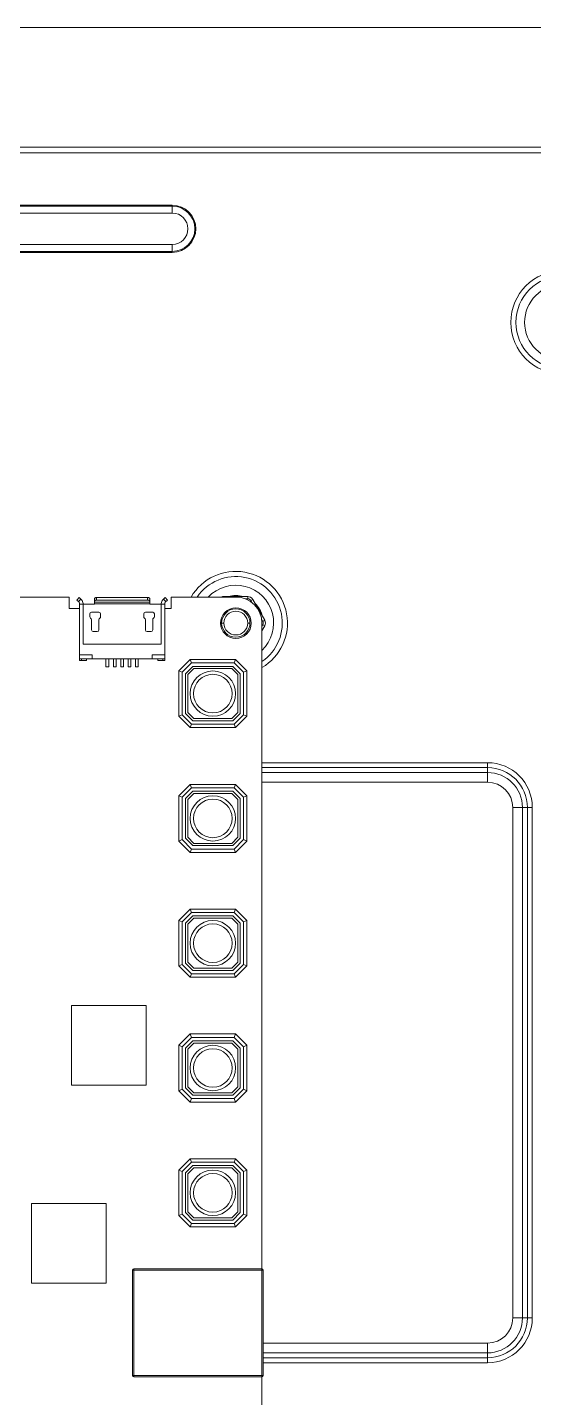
# Model space of a CAD drawing. Header units: millimetres. Extents: x 15833 to 16724, y 29277 to 29907.
# Drawn here: x 16531.2 to 16575.8, y 29615.7 to 29736.4 of the extents above; entities that cross this region are included whole.
import ezdxf

# ---------------------------------------------------------------- set-up
doc = ezdxf.new("R2010")
doc.units = ezdxf.units.MM
doc.layers.add('02___PRT_ALL_AXES', color=7, linetype='Continuous')

msp = doc.modelspace()

# ---------------------------------------------------------------- linework, layer by layer
at = {"linetype": 'Continuous', "lineweight": 0}
for p, q in [((16324.924, 29736.441), (16600.924, 29736.441)), ((16328.711, 29725.881), (16594.911, 29725.881)), ((16328.711, 29725.381), (16594.911, 29725.381)), ((16543.924, 29720.768), (16381.924, 29720.768)), ((16543.924, 29720.682), (16381.924, 29720.682)), ((16543.924, 29720.076), (16543.924, 29720.768)), ((16543.924, 29720.076), (16381.924, 29720.076)), ((16381.924, 29717.307), (16543.924, 29717.307)), ((16381.924, 29716.7), (16543.924, 29716.7)), ((16381.924, 29716.614), (16543.924, 29716.614)), ((16543.924, 29717.307), (16543.924, 29716.614)), ((16504.959, 29686.231), (16534.834, 29686.231)), ((16534.834, 29685.231), (16534.834, 29686.231)), ((16535.756, 29685.231), (16534.834, 29685.231)), ((16535.71, 29686.191), (16535.506, 29685.972)), ((16535.709, 29685.782), (16535.506, 29685.972)), ((16535.855, 29686.054), (16535.652, 29685.835)), ((16535.916, 29685.997), (16535.71, 29686.191)), ((16535.756, 29685.591), (16535.756, 29685.672)), ((16537.056, 29685.591), (16535.756, 29685.591)), ((16535.756, 29685.591), (16535.756, 29680.641)), ((16536.056, 29685.591), (16536.056, 29685.67)), ((16536.056, 29682.091), (16536.056, 29685.591)), ((16537.056, 29686.059), (16537.056, 29685.834)), ((16537.056, 29685.834), (16537.056, 29685.591)), ((16537.056, 29685.788), (16541.956, 29685.788)), ((16541.956, 29685.638), (16537.056, 29685.638)), ((16537.256, 29686.191), (16537.256, 29685.966)), ((16537.256, 29685.966), (16541.756, 29685.966)), ((16541.756, 29685.966), (16541.756, 29686.191)), ((16541.956, 29685.834), (16541.956, 29686.059)), ((16541.956, 29685.591), (16541.956, 29685.834)), ((16543.256, 29685.591), (16541.956, 29685.591)), ((16542.956, 29685.591), (16542.956, 29685.67)), ((16542.956, 29685.591), (16542.956, 29682.091)), ((16543.302, 29686.191), (16543.097, 29685.997)), ((16543.36, 29685.835), (16543.157, 29686.054)), ((16543.256, 29685.591), (16543.256, 29685.672)), ((16543.256, 29680.641), (16543.256, 29685.591)), ((16543.834, 29685.231), (16543.256, 29685.231)), ((16543.506, 29685.972), (16543.302, 29686.191)), ((16543.303, 29685.782), (16543.506, 29685.972)), ((16549.534, 29686.231), (16543.834, 29686.231)), ((16543.834, 29686.231), (16543.834, 29685.231)), ((16550.585, 29686.279), (16548.462, 29686.279)), ((16548.462, 29686.231), (16548.462, 29686.279)), ((16550.585, 29686.079), (16550.347, 29686.079)), ((16550.585, 29686.079), (16550.585, 29686.279)), ((16550.845, 29685.929), (16551.018, 29686.029)), ((16550.957, 29685.734), (16550.845, 29685.929)), ((16552.079, 29684.191), (16551.018, 29686.029)), ((16536.656, 29684.741), (16536.656, 29684.501)), ((16537.456, 29684.891), (16536.806, 29684.891)), ((16536.806, 29684.241), (16536.806, 29683.341)), ((16537.456, 29683.341), (16537.456, 29684.241)), ((16537.606, 29684.501), (16537.606, 29684.741)), ((16541.406, 29684.741), (16541.406, 29684.501)), ((16542.206, 29684.891), (16541.556, 29684.891)), ((16541.556, 29684.241), (16541.556, 29683.341)), ((16542.206, 29683.341), (16542.206, 29684.241)), ((16542.356, 29684.501), (16542.356, 29684.741)), ((16548.274, 29683.941), (16548.474, 29683.941)), ((16550.774, 29683.941), (16550.574, 29683.941)), ((16551.906, 29684.091), (16551.807, 29684.263)), ((16551.834, 29627.014), (16551.834, 29683.931)), ((16551.906, 29684.091), (16552.079, 29684.191)), ((16536.956, 29683.191), (16537.306, 29683.191)), ((16541.706, 29683.191), (16542.056, 29683.191)), ((16551.834, 29683.667), (16551.906, 29683.791)), ((16551.834, 29683.267), (16552.079, 29683.691)), ((16551.906, 29683.791), (16552.079, 29683.691)), ((16537.808, 29682.091), (16536.056, 29682.091)), ((16541.217, 29682.091), (16537.808, 29682.091)), ((16542.956, 29682.091), (16541.217, 29682.091)), ((16536.856, 29681.141), (16535.756, 29681.141)), ((16540.356, 29680.791), (16535.756, 29680.791)), ((16536.356, 29680.641), (16535.756, 29680.641)), ((16535.917, 29680.791), (16535.917, 29680.641)), ((16536.356, 29680.791), (16536.356, 29680.641)), ((16536.856, 29681.141), (16536.856, 29680.791)), ((16538.081, 29680.085), (16538.081, 29680.791)), ((16538.331, 29680.791), (16538.331, 29680.085)), ((16538.731, 29680.085), (16538.731, 29680.791)), ((16538.981, 29680.791), (16538.981, 29680.085)), ((16539.381, 29680.085), (16539.381, 29680.791)), ((16539.631, 29680.791), (16539.631, 29680.085)), ((16540.031, 29680.085), (16540.031, 29680.791)), ((16540.281, 29680.791), (16540.281, 29680.085)), ((16540.356, 29680.791), (16543.256, 29680.791)), ((16540.681, 29680.085), (16540.681, 29680.791)), ((16540.931, 29680.791), (16540.931, 29680.085)), ((16542.156, 29681.141), (16543.256, 29681.141)), ((16542.156, 29680.791), (16542.156, 29681.141)), ((16542.656, 29680.791), (16542.656, 29680.641)), ((16543.256, 29680.641), (16542.656, 29680.641)), ((16543.095, 29680.641), (16543.095, 29680.791)), ((16545.504, 29680.724), (16544.504, 29679.724)), ((16545.628, 29680.424), (16544.804, 29679.599)), ((16549.504, 29680.724), (16545.504, 29680.724)), ((16545.504, 29680.724), (16545.628, 29680.424)), ((16545.628, 29680.424), (16549.379, 29680.424)), ((16549.504, 29680.724), (16549.379, 29680.424)), ((16549.379, 29680.424), (16550.204, 29679.599)), ((16550.504, 29679.724), (16549.504, 29680.724)), ((16538.331, 29680.085), (16538.081, 29680.085)), ((16538.981, 29680.085), (16538.731, 29680.085)), ((16539.631, 29680.085), (16539.381, 29680.085)), ((16540.281, 29680.085), (16540.031, 29680.085)), ((16540.931, 29680.085), (16540.681, 29680.085)), ((16544.504, 29679.724), (16544.804, 29679.599)), ((16544.504, 29675.724), (16544.504, 29679.724)), ((16544.804, 29679.599), (16544.804, 29675.848)), ((16545.752, 29680.124), (16545.104, 29679.475)), ((16545.104, 29679.475), (16545.104, 29675.972)), ((16545.835, 29679.924), (16545.304, 29679.392)), ((16545.304, 29679.392), (16545.304, 29676.055)), ((16549.255, 29680.124), (16545.752, 29680.124)), ((16549.172, 29679.924), (16545.835, 29679.924)), ((16549.704, 29679.392), (16549.172, 29679.924)), ((16549.904, 29679.475), (16549.255, 29680.124)), ((16549.704, 29679.392), (16549.704, 29676.055)), ((16549.904, 29679.475), (16549.904, 29675.972)), ((16550.204, 29679.599), (16550.504, 29679.724)), ((16550.204, 29679.599), (16550.204, 29675.848)), ((16550.504, 29679.724), (16550.504, 29675.724)), ((16544.504, 29675.724), (16544.804, 29675.848)), ((16545.504, 29674.724), (16544.504, 29675.724)), ((16544.804, 29675.848), (16545.628, 29675.024)), ((16545.752, 29675.324), (16545.104, 29675.972)), ((16545.835, 29675.524), (16545.304, 29676.055)), ((16549.172, 29675.524), (16545.835, 29675.524)), ((16549.704, 29676.055), (16549.172, 29675.524)), ((16549.904, 29675.972), (16549.255, 29675.324)), ((16550.204, 29675.848), (16549.379, 29675.024)), ((16550.504, 29675.724), (16549.504, 29674.724)), ((16550.504, 29675.724), (16550.204, 29675.848)), ((16545.628, 29675.024), (16545.504, 29674.724)), ((16549.504, 29674.724), (16545.504, 29674.724)), ((16549.379, 29675.024), (16545.628, 29675.024)), ((16549.255, 29675.324), (16545.752, 29675.324)), ((16549.379, 29675.024), (16549.504, 29674.724)), ((16571.724, 29671.634), (16551.834, 29671.634)), ((16571.724, 29671.201), (16551.834, 29671.201)), ((16571.724, 29670.768), (16551.834, 29670.768)), ((16571.724, 29669.902), (16571.724, 29671.634)), ((16545.504, 29669.724), (16544.504, 29668.724)), ((16545.628, 29669.424), (16544.804, 29668.599)), ((16549.504, 29669.724), (16545.504, 29669.724)), ((16545.504, 29669.724), (16545.628, 29669.424)), ((16545.628, 29669.424), (16549.379, 29669.424)), ((16549.504, 29669.724), (16549.379, 29669.424)), ((16549.379, 29669.424), (16550.204, 29668.599)), ((16550.504, 29668.724), (16549.504, 29669.724)), ((16571.724, 29669.902), (16551.834, 29669.902)), ((16544.504, 29668.724), (16544.804, 29668.599)), ((16544.504, 29664.724), (16544.504, 29668.724)), ((16544.804, 29668.599), (16544.804, 29664.848)), ((16545.752, 29669.124), (16545.104, 29668.475)), ((16545.104, 29668.475), (16545.104, 29664.972)), ((16545.835, 29668.924), (16545.304, 29668.392)), ((16545.304, 29668.392), (16545.304, 29665.055)), ((16549.255, 29669.124), (16545.752, 29669.124)), ((16549.172, 29668.924), (16545.835, 29668.924)), ((16549.704, 29668.392), (16549.172, 29668.924)), ((16549.904, 29668.475), (16549.255, 29669.124)), ((16549.704, 29668.392), (16549.704, 29665.055)), ((16549.904, 29668.475), (16549.904, 29664.972)), ((16550.204, 29668.599), (16550.504, 29668.724)), ((16550.204, 29668.599), (16550.204, 29664.848)), ((16550.504, 29668.724), (16550.504, 29664.724)), ((16573.935, 29667.691), (16575.667, 29667.691)), ((16573.935, 29622.691), (16573.935, 29667.691)), ((16574.801, 29622.691), (16574.801, 29667.691)), ((16575.234, 29622.691), (16575.234, 29667.691)), ((16575.667, 29622.691), (16575.667, 29667.691)), ((16544.504, 29664.724), (16544.804, 29664.848)), ((16545.504, 29663.724), (16544.504, 29664.724)), ((16544.804, 29664.848), (16545.628, 29664.024)), ((16545.752, 29664.324), (16545.104, 29664.972)), ((16545.835, 29664.524), (16545.304, 29665.055)), ((16549.704, 29665.055), (16549.172, 29664.524)), ((16549.904, 29664.972), (16549.255, 29664.324)), ((16550.204, 29664.848), (16549.379, 29664.024)), ((16550.504, 29664.724), (16549.504, 29663.724)), ((16550.504, 29664.724), (16550.204, 29664.848)), ((16545.628, 29664.024), (16545.504, 29663.724)), ((16549.504, 29663.724), (16545.504, 29663.724)), ((16549.379, 29664.024), (16545.628, 29664.024)), ((16549.255, 29664.324), (16545.752, 29664.324)), ((16549.172, 29664.524), (16545.835, 29664.524)), ((16549.379, 29664.024), (16549.504, 29663.724)), ((16545.504, 29658.724), (16544.504, 29657.724)), ((16549.504, 29658.724), (16545.504, 29658.724)), ((16545.504, 29658.724), (16545.628, 29658.424)), ((16549.504, 29658.724), (16549.379, 29658.424)), ((16550.504, 29657.724), (16549.504, 29658.724)), ((16544.504, 29657.724), (16544.804, 29657.599)), ((16544.504, 29653.724), (16544.504, 29657.724)), ((16545.628, 29658.424), (16544.804, 29657.599)), ((16544.804, 29657.599), (16544.804, 29653.848)), ((16545.752, 29658.124), (16545.104, 29657.475)), ((16545.104, 29657.475), (16545.104, 29653.972)), ((16545.835, 29657.924), (16545.304, 29657.392)), ((16545.304, 29657.392), (16545.304, 29654.055)), ((16545.628, 29658.424), (16549.379, 29658.424)), ((16549.255, 29658.124), (16545.752, 29658.124)), ((16549.172, 29657.924), (16545.835, 29657.924)), ((16549.704, 29657.392), (16549.172, 29657.924)), ((16549.904, 29657.475), (16549.255, 29658.124)), ((16549.379, 29658.424), (16550.204, 29657.599)), ((16549.704, 29657.392), (16549.704, 29654.055)), ((16549.904, 29657.475), (16549.904, 29653.972)), ((16550.204, 29657.599), (16550.504, 29657.724)), ((16550.204, 29657.599), (16550.204, 29653.848)), ((16550.504, 29657.724), (16550.504, 29653.724)), ((16544.504, 29653.724), (16544.804, 29653.848)), ((16545.504, 29652.724), (16544.504, 29653.724)), ((16544.804, 29653.848), (16545.628, 29653.024)), ((16545.752, 29653.324), (16545.104, 29653.972)), ((16545.835, 29653.524), (16545.304, 29654.055)), ((16549.704, 29654.055), (16549.172, 29653.524)), ((16549.904, 29653.972), (16549.255, 29653.324)), ((16550.204, 29653.848), (16549.379, 29653.024)), ((16550.504, 29653.724), (16549.504, 29652.724)), ((16550.504, 29653.724), (16550.204, 29653.848)), ((16545.628, 29653.024), (16545.504, 29652.724)), ((16549.504, 29652.724), (16545.504, 29652.724)), ((16549.379, 29653.024), (16545.628, 29653.024)), ((16549.255, 29653.324), (16545.752, 29653.324)), ((16549.172, 29653.524), (16545.835, 29653.524)), ((16549.379, 29653.024), (16549.504, 29652.724)), ((16535.034, 29650.244), (16541.634, 29650.244)), ((16535.034, 29643.207), (16535.034, 29650.244)), ((16541.634, 29650.244), (16541.634, 29643.207)), ((16545.504, 29647.724), (16544.504, 29646.724)), ((16549.504, 29647.724), (16545.504, 29647.724)), ((16545.504, 29647.724), (16545.628, 29647.424)), ((16549.504, 29647.724), (16549.379, 29647.424)), ((16550.504, 29646.724), (16549.504, 29647.724)), ((16544.504, 29646.724), (16544.804, 29646.599)), ((16544.504, 29642.724), (16544.504, 29646.724)), ((16545.628, 29647.424), (16544.804, 29646.599)), ((16544.804, 29646.599), (16544.804, 29642.848)), ((16545.752, 29647.124), (16545.104, 29646.475)), ((16545.104, 29646.475), (16545.104, 29642.972)), ((16545.835, 29646.924), (16545.304, 29646.392)), ((16545.628, 29647.424), (16549.379, 29647.424)), ((16549.255, 29647.124), (16545.752, 29647.124)), ((16549.172, 29646.924), (16545.835, 29646.924)), ((16549.704, 29646.392), (16549.172, 29646.924)), ((16549.904, 29646.475), (16549.255, 29647.124)), ((16549.379, 29647.424), (16550.204, 29646.599)), ((16549.904, 29646.475), (16549.904, 29642.972)), ((16550.204, 29646.599), (16550.504, 29646.724)), ((16550.204, 29646.599), (16550.204, 29642.848)), ((16550.504, 29646.724), (16550.504, 29642.724)), ((16545.304, 29646.392), (16545.304, 29643.055)), ((16549.704, 29646.392), (16549.704, 29643.055)), ((16541.634, 29643.207), (16535.034, 29643.207)), ((16544.504, 29642.724), (16544.804, 29642.848)), ((16544.804, 29642.848), (16545.628, 29642.024)), ((16545.752, 29642.324), (16545.104, 29642.972)), ((16545.835, 29642.524), (16545.304, 29643.055)), ((16549.704, 29643.055), (16549.172, 29642.524)), ((16549.904, 29642.972), (16549.255, 29642.324)), ((16550.204, 29642.848), (16549.379, 29642.024)), ((16550.504, 29642.724), (16550.204, 29642.848)), ((16545.504, 29641.724), (16544.504, 29642.724)), ((16545.628, 29642.024), (16545.504, 29641.724)), ((16549.504, 29641.724), (16545.504, 29641.724)), ((16549.379, 29642.024), (16545.628, 29642.024)), ((16549.255, 29642.324), (16545.752, 29642.324)), ((16549.172, 29642.524), (16545.835, 29642.524)), ((16549.379, 29642.024), (16549.504, 29641.724)), ((16550.504, 29642.724), (16549.504, 29641.724)), ((16545.504, 29636.724), (16544.504, 29635.724)), ((16544.504, 29635.724), (16544.804, 29635.599)), ((16544.504, 29631.724), (16544.504, 29635.724)), ((16545.628, 29636.424), (16544.804, 29635.599)), ((16544.804, 29635.599), (16544.804, 29631.848)), ((16545.752, 29636.124), (16545.104, 29635.475)), ((16545.835, 29635.924), (16545.304, 29635.392)), ((16549.504, 29636.724), (16545.504, 29636.724)), ((16545.504, 29636.724), (16545.628, 29636.424)), ((16545.628, 29636.424), (16549.379, 29636.424)), ((16549.255, 29636.124), (16545.752, 29636.124)), ((16549.172, 29635.924), (16545.835, 29635.924)), ((16549.704, 29635.392), (16549.172, 29635.924)), ((16549.904, 29635.475), (16549.255, 29636.124)), ((16549.504, 29636.724), (16549.379, 29636.424)), ((16549.379, 29636.424), (16550.204, 29635.599)), ((16550.504, 29635.724), (16549.504, 29636.724)), ((16550.204, 29635.599), (16550.504, 29635.724)), ((16550.204, 29635.599), (16550.204, 29631.848)), ((16550.504, 29635.724), (16550.504, 29631.724)), ((16545.104, 29635.475), (16545.104, 29631.972)), ((16545.304, 29635.392), (16545.304, 29632.055)), ((16549.704, 29635.392), (16549.704, 29632.055)), ((16549.904, 29635.475), (16549.904, 29631.972)), ((16531.504, 29632.782), (16538.104, 29632.782)), ((16531.504, 29625.745), (16531.504, 29632.782)), ((16538.104, 29632.782), (16538.104, 29625.745)), ((16545.752, 29631.324), (16545.104, 29631.972)), ((16545.835, 29631.524), (16545.304, 29632.055)), ((16549.704, 29632.055), (16549.172, 29631.524)), ((16549.904, 29631.972), (16549.255, 29631.324)), ((16544.504, 29631.724), (16544.804, 29631.848)), ((16545.504, 29630.724), (16544.504, 29631.724)), ((16544.804, 29631.848), (16545.628, 29631.024)), ((16545.628, 29631.024), (16545.504, 29630.724)), ((16549.379, 29631.024), (16545.628, 29631.024)), ((16549.255, 29631.324), (16545.752, 29631.324)), ((16549.172, 29631.524), (16545.835, 29631.524)), ((16550.204, 29631.848), (16549.379, 29631.024)), ((16549.379, 29631.024), (16549.504, 29630.724)), ((16550.504, 29631.724), (16549.504, 29630.724)), ((16550.504, 29631.724), (16550.204, 29631.848)), ((16549.504, 29630.724), (16545.504, 29630.724)), ((16540.427, 29626.914), (16551.927, 29626.914)), ((16540.427, 29626.914), (16540.427, 29617.614)), ((16551.827, 29627.014), (16540.527, 29627.014)), ((16540.527, 29617.514), (16540.527, 29627.014)), ((16551.827, 29627.014), (16551.827, 29617.514)), ((16551.927, 29617.614), (16551.927, 29626.914)), ((16538.104, 29625.745), (16531.504, 29625.745)), ((16573.935, 29622.691), (16575.667, 29622.691)), ((16551.927, 29620.48), (16571.724, 29620.48)), ((16571.724, 29618.748), (16571.724, 29620.48)), ((16551.927, 29619.614), (16571.724, 29619.614)), ((16551.927, 29619.181), (16571.724, 29619.181)), ((16551.927, 29618.748), (16571.724, 29618.748)), ((16551.927, 29617.614), (16540.427, 29617.614)), ((16540.527, 29617.514), (16551.827, 29617.514)), ((16551.834, 29608.551), (16551.834, 29617.514))]:
    msp.add_line(p, q, dxfattribs=at)
at = {"lineweight": 0}
msp.add_line((16537.256, 29686.191), (16541.756, 29686.191), dxfattribs=at)
at = {"linetype": 'Continuous', "lineweight": 0}
for points in [[(16537.256, 29686.191), (16537.217, 29686.189), (16537.18, 29686.181), (16537.145, 29686.169), (16537.115, 29686.153), (16537.09, 29686.133), (16537.071, 29686.11), (16537.06, 29686.085), (16537.056, 29686.059)], [(16537.056, 29685.834), (16537.06, 29685.86), (16537.071, 29685.885), (16537.089, 29685.907), (16537.115, 29685.928), (16537.145, 29685.944), (16537.179, 29685.956), (16537.217, 29685.964), (16537.256, 29685.966)], [(16541.956, 29686.059), (16541.952, 29686.085), (16541.941, 29686.11), (16541.923, 29686.132), (16541.897, 29686.153), (16541.867, 29686.169), (16541.833, 29686.181), (16541.796, 29686.189), (16541.756, 29686.191)], [(16541.756, 29685.966), (16541.795, 29685.964), (16541.832, 29685.957), (16541.867, 29685.944), (16541.897, 29685.928), (16541.922, 29685.908), (16541.941, 29685.885), (16541.952, 29685.86), (16541.956, 29685.834)], [(16543.242, 29684.091), (16543.245, 29684.091), (16543.248, 29684.089), (16543.25, 29684.086), (16543.252, 29684.081), (16543.254, 29684.075), (16543.255, 29684.068), (16543.256, 29684.06), (16543.256, 29684.05), (16543.256, 29684.04)]]:
    msp.add_lwpolyline(points, dxfattribs=at)
for centre, radius in [((16578.324, 29710.441), 4.553), ((16578.324, 29710.441), 4.1), ((16578.324, 29710.441), 3.338), ((16549.524, 29683.941), 1.25), ((16549.524, 29683.941), 1.05), ((16547.504, 29677.724), 2), ((16547.504, 29677.724), 1.7), ((16547.504, 29666.724), 2), ((16547.504, 29666.724), 1.7), ((16547.504, 29655.724), 2), ((16547.504, 29655.724), 1.7), ((16547.504, 29644.724), 2), ((16547.504, 29644.724), 1.7), ((16547.504, 29633.724), 2), ((16547.504, 29633.724), 1.7)]:
    msp.add_circle(centre, radius, dxfattribs=at)
for centre, radius, start, end in [((16543.924, 29718.691), 2.077, 270, 90), ((16543.924, 29718.691), 1.991, 270, 90), ((16543.924, 29718.691), 1.385, 270, 90), ((16549.524, 29683.941), 4.553, 300.50195, 149.80213), ((16549.524, 29683.941), 4.1, 304.31029, 146.04175), ((16549.524, 29683.941), 3.338, 313.81514, 136.67883), ((16549.524, 29683.941), 2.431, 74.08546, 105.91454), ((16535.606, 29685.672), 0.15, 0, 46.84761), ((16535.606, 29685.67), 0.45, 0, 46.54816), ((16543.406, 29685.67), 0.45, 133.45184, 180), ((16543.406, 29685.672), 0.15, 133.15239, 180), ((16548.462, 29685.779), 0.5, 90, 115.2449), ((16549.534, 29683.931), 2.3, 0, 90), ((16550.585, 29685.779), 0.5, 30, 90), ((16550.585, 29685.779), 0.3, 30, 90), ((16549.524, 29683.941), 2.431, 14.08546, 45.91454), ((16536.806, 29684.741), 0.15, 90, 180), ((16536.806, 29684.501), 0.15, 180, 240), ((16536.656, 29684.241), 0.15, 0, 60), ((16537.456, 29684.741), 0.15, 0, 90), ((16537.606, 29684.241), 0.15, 120, 180), ((16537.456, 29684.501), 0.15, 300, 0), ((16541.556, 29684.741), 0.15, 90, 180), ((16541.556, 29684.501), 0.15, 180, 240), ((16541.406, 29684.241), 0.15, 0, 60), ((16542.206, 29684.741), 0.15, 0, 90), ((16542.356, 29684.241), 0.15, 120, 180), ((16542.206, 29684.501), 0.15, 300, 0), ((16551.646, 29683.941), 0.3, 330, 30), ((16551.646, 29683.941), 0.5, 330, 30), ((16536.956, 29683.341), 0.15, 180, 270), ((16537.306, 29683.341), 0.15, 270, 0), ((16541.706, 29683.341), 0.15, 180, 270), ((16542.056, 29683.341), 0.15, 270, 0), ((16549.524, 29683.941), 2.431, 341.87787, 345.91454), ((16571.724, 29667.691), 3.943, 0, 90), ((16571.724, 29667.691), 3.51, 0, 90), ((16571.724, 29667.691), 3.077, 0, 90), ((16571.724, 29667.691), 2.211, 0, 90), ((16540.527, 29626.914), 0.1, 90, 180), ((16551.827, 29626.914), 0.1, 0, 90), ((16571.724, 29622.691), 3.943, 270, 0), ((16571.724, 29622.691), 3.51, 270, 0), ((16571.724, 29622.691), 3.077, 270, 0), ((16571.724, 29622.691), 2.211, 270, 0), ((16540.527, 29617.614), 0.1, 180, 270), ((16551.827, 29617.614), 0.1, 270, 0)]:
    msp.add_arc(centre, radius, start, end, dxfattribs=at)
at = {"layer": '02___PRT_ALL_AXES', "linetype": 'Continuous', "lineweight": 0}
msp.add_circle((16549.534, 29683.931), 1.35, dxfattribs=at)

doc.saveas('drawing.dxf')
